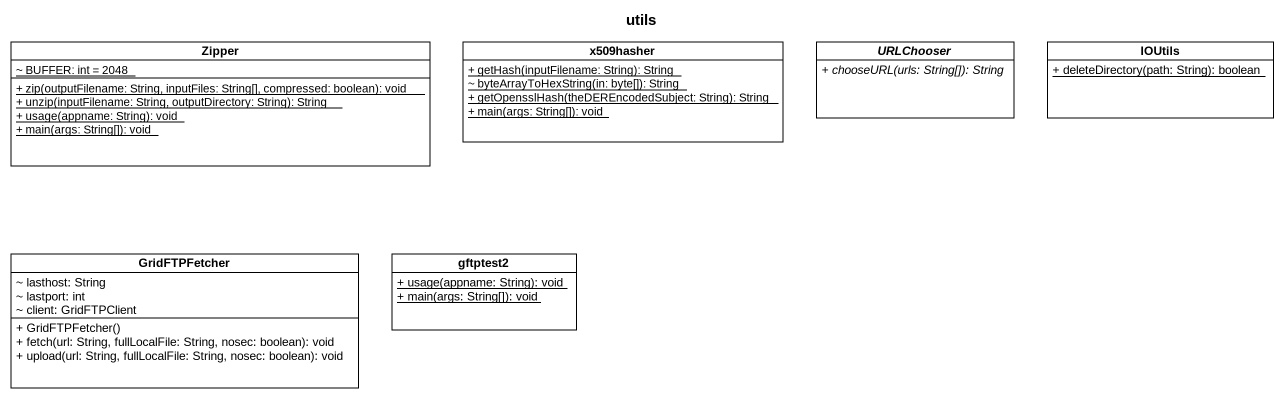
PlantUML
@startuml
title utils
hide circle
hide empty members
skinparam classAttributeIconSize 0
class Zipper {
  {static} ~ BUFFER: int = 2048
  {static} + zip(outputFilename: String, inputFiles: String[], compressed: boolean): void
  {static} + unzip(inputFilename: String, outputDirectory: String): String
  {static} + usage(appname: String): void
  {static} + main(args: String[]): void
}
class x509hasher {
  {static} + getHash(inputFilename: String): String
  {static} ~ byteArrayToHexString(in: byte[]): String
  {static} + getOpensslHash(theDEREncodedSubject: String): String
  {static} + main(args: String[]): void
}
abstract class URLChooser {
  {abstract} + chooseURL(urls: String[]): String
}
class IOUtils {
  {static} + deleteDirectory(path: String): boolean
}
class GridFTPFetcher {
  ~ lasthost: String
  ~ lastport: int
  ~ client: GridFTPClient
  + GridFTPFetcher()
  + fetch(url: String, fullLocalFile: String, nosec: boolean): void
  + upload(url: String, fullLocalFile: String, nosec: boolean): void
}
class gftptest2 {
  {static} + usage(appname: String): void
  {static} + main(args: String[]): void
}
@enduml
